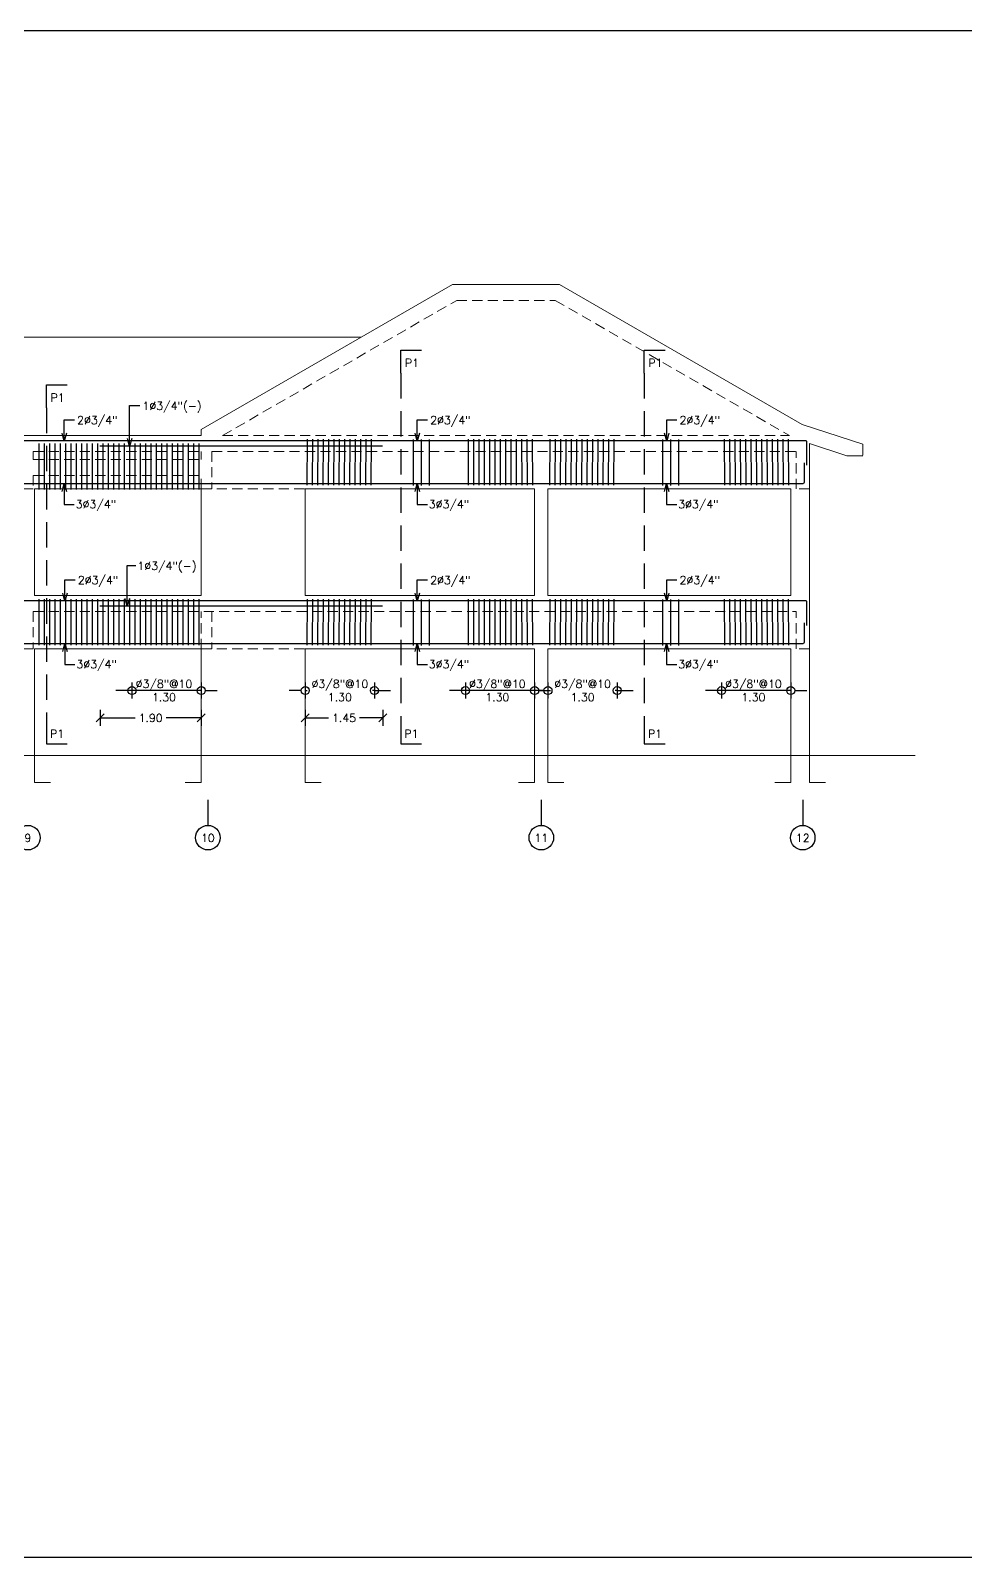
# Model space of a CAD drawing. Header units: metres. Extents: x -44 to 358, y -246 to 48.
# Drawn here: x 111.9 to 129.42, y -168.63 to -140.01 of the extents above; entities that cross this region are included whole.
import ezdxf

# ---------------------------------------------------------------- set-up
doc = ezdxf.new("R2010")
doc.units = ezdxf.units.M
doc.header["$LTSCALE"] = 0.3
doc.header["$PDMODE"] = 3
for name, pattern in [('CONTINUA', [0]), ('HIDDEN', [9.525, 6.35, -3.175]), ('HIDDEN2', [4.7625, 3.175, -1.5875])]:
    doc.linetypes.add(name, pattern=pattern)
for name, color, linetype in [('001-ACERO', 5, 'Continuous'), ('001-DIMLOSA', 4, 'Continuous'), ('001-DIMTEXTO', 4, 'Continuous'), ('001-EJES', 4, 'Continuous'), ('002-SECCION', 1, 'CONTINUA'), ('ACERO', 5, 'Continuous'), ('DIMPORTICO', 4, 'Continuous'), ('DIMTEXTO', 4, 'Continuous'), ('SECCION', 1, 'Continuous'), ('VIGA-LOSA', 1, 'Continuous')]:
    doc.layers.add(name, color=color, linetype=linetype)
doc.layers.add('Losa', color=8, linetype='HIDDEN', lineweight=18)
doc.styles.add('SIMPLEX', font='simplex_.ttf', dxfattribs={"height": 0.2})
doc.styles.add('SMPLEX', font='simplex.shx')
doc.dimstyles.new('BDIM-75', dxfattribs={"dimscale": 0.75, "dimtxt": 0.2, "dimasz": 0.2, "dimexe": 0.2, "dimexo": 0.2, "dimgap": 0.1, "dimtad": 0, "dimtih": 1, "dimtoh": 1, "dimzin": 0, "dimdsep": 46, "dimtxsty": 'SIMPLEX', "dimblk": 'OBLIQUE', "dimcen": 0.2, "dimdle": 0.2, "dimclrd": 4, "dimclre": 4, "dimclrt": 256, "dimadec": 0, "dimazin": 0, "dimtfac": 1, "dimtofl": 0, "dimtmove": 1, "dimatfit": 3, "dimldrblk": 'OPEN30', "dimfxl": 0.15, "dimtfill": 1, "dimtolj": 1, "dimtzin": 0, "dimlwd": -1, "dimlwe": -1, "dimarcsym": 0})
doc.dimstyles.new('DIM-75', dxfattribs={"dimscale": 0.75, "dimtxt": 0.2, "dimasz": 0.2, "dimexe": 0.2, "dimexo": 0.2, "dimgap": 0.1, "dimtad": 0, "dimtih": 1, "dimtoh": 1, "dimzin": 0, "dimdsep": 46, "dimtxsty": 'SMPLEX', "dimblk1": 'OBLIQUE', "dimblk2": 'OBLIQUE', "dimsah": 1, "dimcen": 0.2, "dimclrd": 4, "dimclre": 4, "dimclrt": 4, "dimadec": 0, "dimazin": 0, "dimtfac": 1, "dimtmove": 0, "dimatfit": 3, "dimldrblk": 'OBLIQUE', "dimfxl": 0.2, "dimfxlon": 1, "dimtfill": 1, "dimtolj": 1, "dimtzin": 0, "dimarcsym": 0})

# ---------------------------------------------------------------- blocks, each defined once
blk = doc.blocks.new('_OBLIQUE')
at = {"color": 0, "linetype": 'ByBlock'}
blk.add_line((-0.5, -0.5), (0.5, 0.5), dxfattribs=at)
blk = doc.blocks.new('_Open30')
at = {"color": 0, "lineweight": -2}
for p, q in [((-1, 0.27), (0, 0)), ((0, 0), (-1, -0.27)), ((0, 0), (-1, 0))]:
    blk.add_line(p, q, dxfattribs=at)
blk = doc.blocks.new('_DotBlank')
at = {"color": 0, "linetype": 'ByBlock', "lineweight": -2}
blk.add_line((-0.5, 0), (-1, 0), dxfattribs=at)
blk.add_circle((0, 0), 0.5, dxfattribs=at)
blk = doc.blocks.new('_Origin')
at = {"color": 0, "linetype": 'ByBlock', "lineweight": -2}
blk.add_line((0, 0), (-1, 0), dxfattribs=at)
blk.add_circle((0, 0), 0.5, dxfattribs=at)
blk = doc.blocks.new('*D1693')
at = {"layer": '001-DIMTEXTO', "color": 4, "lineweight": -2, "transparency": 16777216}
for p, q in [((113.801, -152.234), (113.801, -152.534)), ((115.099, -152.234), (115.099, -152.534)), ((113.651, -152.384), (113.501, -152.384)), ((115.099, -152.384), (113.801, -152.384)), ((115.249, -152.384), (115.399, -152.384))]:
    blk.add_line(p, q, dxfattribs=at)
at = {"layer": 'DEFPOINTS', "color": 0, "transparency": 16777216}
for p in [(113.801, -151.604), (115.099, -151.604), (113.801, -152.384)]:
    blk.add_point(p, dxfattribs=at)
at = {"layer": '001-DIMTEXTO', "color": 4, "lineweight": -2, "transparency": 16777216, "xscale": 0.15, "yscale": 0.15, "zscale": 0.15}
blk.add_blockref('_Origin', (113.801, -152.384), dxfattribs=at)
at = {"layer": '001-DIMTEXTO', "color": 4, "lineweight": -2, "transparency": 16777216, "xscale": 0.15, "yscale": 0.15, "zscale": 0.15, "rotation": 180}
blk.add_blockref('_DotBlank', (115.099, -152.384), dxfattribs=at)
at = {"layer": '001-DIMTEXTO', "color": 4, "transparency": 16777216, "insert": (114.4, -152.384), "char_height": 0.15, "attachment_point": 5, "style": 'SMPLEX'}
blk.add_mtext('\\A1;∅3/8"@10\\P1.30', dxfattribs=at)
blk = doc.blocks.new('*U1652')
at = {"layer": '001-ACERO'}
blk.add_line((-0.001, -0.435), (0.001, 0.428), dxfattribs=at)
blk = doc.blocks.new('*U1653')
at = {"layer": 'VIGA-LOSA', "color": 0, "linetype": 'ByBlock', "lineweight": -2, "transparency": 16777216}
for p in [(0, 0), (0.1, 0), (0.2, 0), (0.3, 0), (0.4, 0), (0.5, 0), (0.6, 0), (0.7, 0), (0.8, 0), (0.9, 0), (1, 0), (1.1, 0), (1.2, 0), (1.3, 0), (1.4, 0), (1.5, 0), (1.6, 0), (1.7, 0), (1.8, 0), (1.9, 0), (2, 0), (2.1, 0), (2.2, 0), (2.3, 0), (2.4, 0), (2.5, 0), (2.6, 0), (2.7, 0), (2.8, 0), (2.9, 0), (3, 0)]:
    blk.add_blockref('*U1652', p, dxfattribs=at)
blk = doc.blocks.new('*D1694')
at = {"layer": '001-DIMTEXTO', "color": 4, "lineweight": -2, "transparency": 16777216}
for p, q in [((113.202, -152.748), (113.202, -153.048)), ((115.099, -152.748), (115.099, -153.048)), ((113.202, -152.898), (113.861, -152.898)), ((115.099, -152.898), (114.44, -152.898))]:
    blk.add_line(p, q, dxfattribs=at)
at = {"layer": 'DEFPOINTS', "color": 0, "transparency": 16777216}
for p in [(113.202, -151.604), (115.099, -151.604), (115.099, -152.898)]:
    blk.add_point(p, dxfattribs=at)
at = {"layer": '001-DIMTEXTO', "color": 4, "lineweight": -2, "transparency": 16777216, "xscale": 0.15, "yscale": 0.15, "zscale": 0.15, "rotation": 180}
blk.add_blockref('_OBLIQUE', (113.202, -152.898), dxfattribs=at)
at = {"layer": '001-DIMTEXTO', "color": 4, "lineweight": -2, "transparency": 16777216, "xscale": 0.15, "yscale": 0.15, "zscale": 0.15}
blk.add_blockref('_OBLIQUE', (115.099, -152.898), dxfattribs=at)
at = {"layer": '001-DIMTEXTO', "color": 4, "transparency": 16777216, "insert": (114.151, -152.898), "char_height": 0.15, "attachment_point": 5, "style": 'SMPLEX', "bg_fill": 3, "box_fill_scale": 1.1, "bg_fill_color": 256, "bg_fill_true_color": 13158600, "bg_fill_transparency": 0}
blk.add_mtext('\\A1;1.90', dxfattribs=at)
blk = doc.blocks.new('*D1695')
at = {"layer": '001-DIMTEXTO', "color": 4, "lineweight": -2, "transparency": 16777216}
for p, q in [((117.049, -152.748), (117.049, -153.048)), ((118.502, -152.748), (118.502, -153.048)), ((117.049, -152.898), (117.486, -152.898)), ((118.502, -152.898), (118.065, -152.898))]:
    blk.add_line(p, q, dxfattribs=at)
at = {"layer": 'DEFPOINTS', "color": 0, "transparency": 16777216}
for p in [(117.049, -151.604), (118.502, -151.604), (118.502, -152.898)]:
    blk.add_point(p, dxfattribs=at)
at = {"layer": '001-DIMTEXTO', "color": 4, "lineweight": -2, "transparency": 16777216, "xscale": 0.15, "yscale": 0.15, "zscale": 0.15, "rotation": 180}
blk.add_blockref('_OBLIQUE', (117.049, -152.898), dxfattribs=at)
at = {"layer": '001-DIMTEXTO', "color": 4, "lineweight": -2, "transparency": 16777216, "xscale": 0.15, "yscale": 0.15, "zscale": 0.15}
blk.add_blockref('_OBLIQUE', (118.502, -152.898), dxfattribs=at)
at = {"layer": '001-DIMTEXTO', "color": 4, "transparency": 16777216, "insert": (117.776, -152.898), "char_height": 0.15, "attachment_point": 5, "style": 'SMPLEX', "bg_fill": 3, "box_fill_scale": 1.1, "bg_fill_color": 256, "bg_fill_true_color": 13158600, "bg_fill_transparency": 0}
blk.add_mtext('\\A1;1.45', dxfattribs=at)
blk = doc.blocks.new('*U1666')
at = {"layer": '001-ACERO'}
blk.add_line((-0.001, -0.435), (0.001, 0.428), dxfattribs=at)
blk = doc.blocks.new('*U1667')
at = {"layer": 'VIGA-LOSA', "color": 0, "linetype": 'ByBlock', "lineweight": -2, "transparency": 16777216}
for p in [(0, 0), (0.1, 0), (0.2, 0), (0.3, 0), (0.4, 0), (0.5, 0), (0.6, 0), (0.7, 0), (0.8, 0), (0.9, 0), (1, 0), (1.1, 0), (1.2, 0)]:
    blk.add_blockref('*U1666', p, dxfattribs=at)
blk = doc.blocks.new('*D1696')
at = {"layer": '001-DIMTEXTO', "color": 4, "lineweight": -2, "transparency": 16777216}
for p, q in [((117.049, -152.234), (117.049, -152.534)), ((118.346, -152.234), (118.346, -152.534)), ((116.899, -152.384), (116.749, -152.384)), ((117.049, -152.384), (117.087, -152.384)), ((118.346, -152.384), (118.308, -152.384)), ((118.496, -152.384), (118.646, -152.384))]:
    blk.add_line(p, q, dxfattribs=at)
at = {"layer": 'DEFPOINTS', "color": 0, "transparency": 16777216}
for p in [(117.049, -151.604), (118.346, -151.604), (118.346, -152.384)]:
    blk.add_point(p, dxfattribs=at)
at = {"layer": '001-DIMTEXTO', "color": 4, "lineweight": -2, "transparency": 16777216, "xscale": 0.15, "yscale": 0.15, "zscale": 0.15}
blk.add_blockref('_DotBlank', (117.049, -152.384), dxfattribs=at)
at = {"layer": '001-DIMTEXTO', "color": 4, "lineweight": -2, "transparency": 16777216, "xscale": 0.15, "yscale": 0.15, "zscale": 0.15, "rotation": 180}
blk.add_blockref('_Origin', (118.346, -152.384), dxfattribs=at)
at = {"layer": '001-DIMTEXTO', "color": 4, "transparency": 16777216, "insert": (117.698, -152.384), "char_height": 0.15, "attachment_point": 5, "style": 'SMPLEX'}
blk.add_mtext('\\A1;∅3/8"@10\\P1.30', dxfattribs=at)
blk = doc.blocks.new('*U1668')
at = {"layer": '001-ACERO'}
blk.add_line((-0.001, -0.435), (0.001, 0.428), dxfattribs=at)
blk = doc.blocks.new('*U1669')
at = {"layer": 'VIGA-LOSA', "color": 0, "linetype": 'ByBlock', "lineweight": -2, "transparency": 16777216}
for p in [(0, 0), (0.1, 0), (0.2, 0), (0.3, 0), (0.4, 0), (0.5, 0), (0.6, 0), (0.7, 0), (0.8, 0), (0.9, 0), (1, 0), (1.1, 0), (1.2, 0)]:
    blk.add_blockref('*U1668', p, dxfattribs=at)
blk = doc.blocks.new('*D1688')
at = {"layer": '001-DIMTEXTO', "color": 4, "lineweight": -2, "transparency": 16777216}
for p, q in [((121.599, -152.234), (121.599, -152.534)), ((122.896, -152.234), (122.896, -152.534)), ((121.449, -152.384), (121.299, -152.384)), ((121.599, -152.384), (121.637, -152.384)), ((122.896, -152.384), (122.858, -152.384)), ((123.046, -152.384), (123.196, -152.384))]:
    blk.add_line(p, q, dxfattribs=at)
at = {"layer": 'DEFPOINTS', "color": 0, "transparency": 16777216}
for p in [(121.599, -151.604), (122.896, -151.604), (122.896, -152.384)]:
    blk.add_point(p, dxfattribs=at)
at = {"layer": '001-DIMTEXTO', "color": 4, "lineweight": -2, "transparency": 16777216, "xscale": 0.15, "yscale": 0.15, "zscale": 0.15}
blk.add_blockref('_DotBlank', (121.599, -152.384), dxfattribs=at)
at = {"layer": '001-DIMTEXTO', "color": 4, "lineweight": -2, "transparency": 16777216, "xscale": 0.15, "yscale": 0.15, "zscale": 0.15, "rotation": 180}
blk.add_blockref('_Origin', (122.896, -152.384), dxfattribs=at)
at = {"layer": '001-DIMTEXTO', "color": 4, "transparency": 16777216, "insert": (122.248, -152.384), "char_height": 0.15, "attachment_point": 5, "style": 'SMPLEX'}
blk.add_mtext('\\A1;∅3/8"@10\\P1.30', dxfattribs=at)
blk = doc.blocks.new('*D1689')
at = {"layer": '001-DIMTEXTO', "color": 4, "lineweight": -2, "transparency": 16777216}
for p, q in [((124.852, -152.234), (124.852, -152.534)), ((126.149, -152.234), (126.149, -152.534)), ((124.702, -152.384), (124.552, -152.384)), ((126.149, -152.384), (124.852, -152.384)), ((126.299, -152.384), (126.449, -152.384))]:
    blk.add_line(p, q, dxfattribs=at)
at = {"layer": 'DEFPOINTS', "color": 0, "transparency": 16777216}
for p in [(124.852, -151.604), (126.149, -151.604), (124.852, -152.384)]:
    blk.add_point(p, dxfattribs=at)
at = {"layer": '001-DIMTEXTO', "color": 4, "lineweight": -2, "transparency": 16777216, "xscale": 0.15, "yscale": 0.15, "zscale": 0.15}
blk.add_blockref('_Origin', (124.852, -152.384), dxfattribs=at)
at = {"layer": '001-DIMTEXTO', "color": 4, "lineweight": -2, "transparency": 16777216, "xscale": 0.15, "yscale": 0.15, "zscale": 0.15, "rotation": 180}
blk.add_blockref('_DotBlank', (126.149, -152.384), dxfattribs=at)
at = {"layer": '001-DIMTEXTO', "color": 4, "transparency": 16777216, "insert": (125.45, -152.384), "char_height": 0.15, "attachment_point": 5, "style": 'SMPLEX'}
blk.add_mtext('\\A1;∅3/8"@10\\P1.30', dxfattribs=at)
blk = doc.blocks.new('*U1651')
at = {"layer": '001-ACERO'}
blk.add_line((-0.001, -0.435), (0.001, 0.428), dxfattribs=at)
blk = doc.blocks.new('*U1672')
at = {"layer": 'VIGA-LOSA', "color": 0, "linetype": 'ByBlock', "lineweight": -2, "transparency": 16777216}
for p in [(0, 0), (0.1, 0), (0.2, 0), (0.3, 0), (0.4, 0), (0.5, 0), (0.6, 0), (0.7, 0), (0.8, 0), (0.9, 0), (1, 0), (1.1, 0), (1.2, 0)]:
    blk.add_blockref('*U1651', p, dxfattribs=at)
blk = doc.blocks.new('*D1690')
at = {"layer": '001-DIMTEXTO', "color": 4, "lineweight": -2, "transparency": 16777216}
for p, q in [((120.052, -152.234), (120.052, -152.534)), ((121.349, -152.234), (121.349, -152.534)), ((119.902, -152.384), (119.752, -152.384)), ((121.349, -152.384), (120.052, -152.384)), ((121.499, -152.384), (121.649, -152.384))]:
    blk.add_line(p, q, dxfattribs=at)
at = {"layer": 'DEFPOINTS', "color": 0, "transparency": 16777216}
for p in [(120.052, -151.604), (121.349, -151.604), (120.052, -152.384)]:
    blk.add_point(p, dxfattribs=at)
at = {"layer": '001-DIMTEXTO', "color": 4, "lineweight": -2, "transparency": 16777216, "xscale": 0.15, "yscale": 0.15, "zscale": 0.15}
blk.add_blockref('_Origin', (120.052, -152.384), dxfattribs=at)
at = {"layer": '001-DIMTEXTO', "color": 4, "lineweight": -2, "transparency": 16777216, "xscale": 0.15, "yscale": 0.15, "zscale": 0.15, "rotation": 180}
blk.add_blockref('_DotBlank', (121.349, -152.384), dxfattribs=at)
at = {"layer": '001-DIMTEXTO', "color": 4, "transparency": 16777216, "insert": (120.65, -152.384), "char_height": 0.15, "attachment_point": 5, "style": 'SMPLEX'}
blk.add_mtext('\\A1;∅3/8"@10\\P1.30', dxfattribs=at)
blk = doc.blocks.new('*U1673')
at = {"layer": '001-ACERO'}
blk.add_line((-0.001, -0.435), (0.001, 0.428), dxfattribs=at)
blk = doc.blocks.new('*U1674')
at = {"layer": 'VIGA-LOSA', "color": 0, "linetype": 'ByBlock', "lineweight": -2, "transparency": 16777216}
for p in [(0, 0), (0.1, 0), (0.2, 0), (0.3, 0), (0.4, 0), (0.5, 0), (0.6, 0), (0.7, 0), (0.8, 0), (0.9, 0), (1, 0), (1.1, 0), (1.2, 0)]:
    blk.add_blockref('*U1673', p, dxfattribs=at)
blk = doc.blocks.new('*U1662')
at = {"layer": '001-ACERO'}
blk.add_line((-0.001, -0.685), (0.001, 0.175), dxfattribs=at)
blk = doc.blocks.new('*U1663')
at = {"layer": 'VIGA-LOSA', "color": 0, "linetype": 'ByBlock', "lineweight": -2, "transparency": 16777216}
for p in [(0, 0), (0.15, 0), (0.3, 0)]:
    blk.add_blockref('*U1662', p, dxfattribs=at)
blk = doc.blocks.new('*U1664')
at = {"layer": '001-ACERO'}
blk.add_line((-0.001, -0.685), (0.001, 0.175), dxfattribs=at)
blk = doc.blocks.new('*U1665')
at = {"layer": 'VIGA-LOSA', "color": 0, "linetype": 'ByBlock', "lineweight": -2, "transparency": 16777216}
for p in [(0, 0), (0.15, 0), (0.3, 0)]:
    blk.add_blockref('*U1664', p, dxfattribs=at)
blk = doc.blocks.new('*U1682')
at = {"layer": '001-ACERO'}
blk.add_line((-0.001, -0.435), (0.001, 0.428), dxfattribs=at)
blk = doc.blocks.new('*U1683')
at = {"layer": 'VIGA-LOSA', "color": 0, "linetype": 'ByBlock', "lineweight": -2, "transparency": 16777216}
for p in [(0, 0), (0.1, 0), (0.2, 0), (0.3, 0), (0.4, 0), (0.5, 0), (0.6, 0), (0.7, 0), (0.8, 0), (0.9, 0), (1, 0), (1.1, 0), (1.2, 0), (1.3, 0), (1.4, 0), (1.5, 0), (1.6, 0), (1.7, 0), (1.8, 0), (1.9, 0), (2, 0), (2.1, 0), (2.2, 0), (2.3, 0), (2.4, 0), (2.5, 0), (2.6, 0), (2.7, 0), (2.8, 0), (2.9, 0), (3, 0)]:
    blk.add_blockref('*U1682', p, dxfattribs=at)
blk = doc.blocks.new('*U1675')
at = {"layer": '001-ACERO'}
blk.add_line((-0.001, -0.435), (0.001, 0.428), dxfattribs=at)
blk = doc.blocks.new('*U1676')
at = {"layer": 'VIGA-LOSA', "color": 0, "linetype": 'ByBlock', "lineweight": -2, "transparency": 16777216}
for p in [(0, 0), (0.1, 0), (0.2, 0), (0.3, 0), (0.4, 0), (0.5, 0), (0.6, 0), (0.7, 0), (0.8, 0), (0.9, 0), (1, 0), (1.1, 0), (1.2, 0)]:
    blk.add_blockref('*U1675', p, dxfattribs=at)
blk = doc.blocks.new('*U1677')
at = {"layer": '001-ACERO'}
blk.add_line((-0.001, -0.435), (0.001, 0.428), dxfattribs=at)
blk = doc.blocks.new('*U1678')
at = {"layer": 'VIGA-LOSA', "color": 0, "linetype": 'ByBlock', "lineweight": -2, "transparency": 16777216}
for p in [(0, 0), (0.1, 0), (0.2, 0), (0.3, 0), (0.4, 0), (0.5, 0), (0.6, 0), (0.7, 0), (0.8, 0), (0.9, 0), (1, 0), (1.1, 0), (1.2, 0)]:
    blk.add_blockref('*U1677', p, dxfattribs=at)
blk = doc.blocks.new('*U1681')
at = {"layer": '001-ACERO'}
blk.add_line((-0.001, -0.435), (0.001, 0.428), dxfattribs=at)
blk = doc.blocks.new('*U1684')
at = {"layer": 'VIGA-LOSA', "color": 0, "linetype": 'ByBlock', "lineweight": -2, "transparency": 16777216}
for p in [(0, 0), (0.1, 0), (0.2, 0), (0.3, 0), (0.4, 0), (0.5, 0), (0.6, 0), (0.7, 0), (0.8, 0), (0.9, 0), (1, 0), (1.1, 0), (1.2, 0)]:
    blk.add_blockref('*U1681', p, dxfattribs=at)
blk = doc.blocks.new('*U1685')
at = {"layer": '001-ACERO'}
blk.add_line((-0.001, -0.435), (0.001, 0.428), dxfattribs=at)
blk = doc.blocks.new('*U1686')
at = {"layer": 'VIGA-LOSA', "color": 0, "linetype": 'ByBlock', "lineweight": -2, "transparency": 16777216}
for p in [(0, 0), (0.1, 0), (0.2, 0), (0.3, 0), (0.4, 0), (0.5, 0), (0.6, 0), (0.7, 0), (0.8, 0), (0.9, 0), (1, 0), (1.1, 0), (1.2, 0)]:
    blk.add_blockref('*U1685', p, dxfattribs=at)
blk = doc.blocks.new('*U1658')
at = {"layer": '001-ACERO'}
blk.add_line((-0.001, -0.685), (0.001, 0.175), dxfattribs=at)
blk = doc.blocks.new('*U1659')
at = {"layer": 'VIGA-LOSA', "color": 0, "linetype": 'ByBlock', "lineweight": -2, "transparency": 16777216}
for p in [(0, 0), (0.15, 0), (0.3, 0)]:
    blk.add_blockref('*U1658', p, dxfattribs=at)
blk = doc.blocks.new('*U1660')
at = {"layer": '001-ACERO'}
blk.add_line((-0.001, -0.685), (0.001, 0.175), dxfattribs=at)
blk = doc.blocks.new('*U1661')
at = {"layer": 'VIGA-LOSA', "color": 0, "linetype": 'ByBlock', "lineweight": -2, "transparency": 16777216}
for p in [(0, 0), (0.15, 0), (0.3, 0)]:
    blk.add_blockref('*U1660', p, dxfattribs=at)
blk = doc.blocks.new('*U933')
at = {"color": 8, "linetype": 'HIDDEN2', "ltscale": 0.5}
blk.add_line((0, 3.076), (0, -3.444), dxfattribs=at)
at = {"color": 6, "linetype": 'CONTINUA'}
for points in [[(0, 3.076), (0, 3.507), (0.391, 3.507)], [(0, -3.444), (0, -3.875), (0.391, -3.875)]]:
    blk.add_lwpolyline(points, dxfattribs=at)
at = {"color": 4, "style": 'SMPLEX'}
for tag, p in [('P##', (0.078, 3.19)), ('P#', (0.069, -3.76))]:
    blk.add_attdef(tag, p, '', height=0.15, dxfattribs=at)
blk = doc.blocks.new('*U1638')
at = {"color": 8, "linetype": 'HIDDEN2', "ltscale": 0.5}
blk.add_line((0, 2.425), (0, -3.444), dxfattribs=at)
at = {"color": 6, "linetype": 'CONTINUA'}
for points in [[(0, 2.425), (0, 2.856), (0.391, 2.856)], [(0, -3.444), (0, -3.875), (0.391, -3.875)]]:
    blk.add_lwpolyline(points, dxfattribs=at)
at = {"color": 4, "style": 'SMPLEX'}
for tag, p in [('P##', (0.078, 2.539)), ('P#', (0.069, -3.76))]:
    blk.add_attdef(tag, p, '', height=0.15, dxfattribs=at)

msp = doc.modelspace()

# ---------------------------------------------------------------- linework, layer by layer
at = {"layer": '001-EJES', "color": 1, "ltscale": 0.02}
for p, q in [((115.2240298, -154.4336038), (115.2240298, -154.9118178)), ((121.4740298, -154.4336038), (121.4740298, -154.9118178)), ((126.3740298, -154.4336038), (126.3740298, -154.9118178))]:
    msp.add_line(p, q, dxfattribs=at)
at = {"layer": '001-EJES', "color": 1}
for centre in [(111.8490298, -155.1418477), (115.2240298, -155.1418477), (121.4740298, -155.1418477), (126.3740298, -155.1418477)]:
    msp.add_circle(centre, 0.2300299, dxfattribs=at)
at = {"layer": '002-SECCION', "lineweight": 0}
for p, q in [((100.6490298, -147.6040788), (115.098871, -147.6040788)), ((126.4990298, -154.1060475), (126.4990298, -147.7546072)), ((127.199129, -147.9820832), (127.4990301, -147.9820829)), ((111.9740298, -148.6040788), (115.098871, -148.6040788)), ((111.9740298, -150.6040788), (111.9740298, -148.6040788)), ((115.098871, -150.6040788), (115.098871, -148.6040788)), ((117.048871, -150.6040788), (117.048871, -148.6040788)), ((117.048871, -148.6040788), (121.3490298, -148.6040788)), ((121.3490298, -150.6040788), (121.3490298, -148.6040788)), ((121.5990298, -150.6040788), (121.5990298, -148.6040788)), ((121.5990298, -148.6040788), (126.1490298, -148.6040788)), ((126.1490298, -150.6040788), (126.1490298, -148.6040788)), ((111.9740298, -150.6040788), (115.098871, -150.6040788)), ((117.048871, -150.6040788), (121.3490298, -150.6040788)), ((121.5990298, -150.6040788), (126.1490298, -150.6040788)), ((111.9740298, -151.6040788), (115.098871, -151.6040788)), ((111.9740298, -154.1060475), (111.9740298, -151.6040788)), ((115.098871, -154.1060475), (115.098871, -151.6040788)), ((117.048871, -151.6040788), (121.3490298, -151.6040788)), ((117.048871, -154.1060475), (117.048871, -151.6040788)), ((121.3490298, -154.1060475), (121.3490298, -151.6040788)), ((121.5990298, -151.6040788), (126.1490298, -151.6040788)), ((121.5990298, -154.1060475), (121.5990298, -151.6040788)), ((126.1490298, -154.1060475), (126.1490298, -151.6040788)), ((111.9740298, -154.1060475), (112.2740298, -154.1060475)), ((114.798871, -154.1060475), (115.098871, -154.1060475)), ((117.048871, -154.1060475), (117.348871, -154.1060475)), ((121.0490298, -154.1060475), (121.3490298, -154.1060475)), ((121.5990298, -154.1060475), (121.8990298, -154.1060475)), ((125.8490298, -154.1060475), (126.1490298, -154.1060475)), ((126.4990298, -154.1060475), (126.7990298, -154.1060475))]:
    msp.add_line(p, q, dxfattribs=at)
for points in [[(115.098871, -147.4885323), (119.8078502, -144.7698019), (121.8170292, -144.7698019), (126.3651803, -147.3956782), (127.4990299, -147.7640882), (127.4990301, -147.9743808)], [(115.098871, -147.6040788), (115.098871, -147.4885323)], [(126.4990298, -147.7546072), (127.199129, -147.9820832)]]:
    msp.add_lwpolyline(points, dxfattribs=at)
at = {"layer": 'ACERO'}
for points in [[(126.438181, -147.7040788), (100.8129265, -147.7040788, 0.1507257483), (100.8016601, -147.707554, 0.1507257483)], [(126.438181, -147.7040788, -0.2480042517), (126.4469146, -147.7206036), (126.4469146, -148.1618668)], [(126.401811, -148.1170554), (126.4003149, -148.484551, -0.4073149712), (126.3803204, -148.5040788)], [(126.438181, -150.7040788), (100.8129265, -150.7040788, 0.1507257483), (100.8016601, -150.707554, 0.1507257483)], [(126.438181, -150.7040788, -0.2480042517), (126.4469146, -150.7206036), (126.4469146, -151.1618668)], [(126.401811, -151.1170554), (126.4003149, -151.484551, -0.4073149712), (126.3803204, -151.5040788)]]:
    msp.add_lwpolyline(points, format="xyb", dxfattribs=at)
at = {"layer": 'ACERO', "color": 6}
for points in [[(118.4957972, -147.8040788), (113.1957972, -147.8040788)], [(118.4957972, -150.8040788), (113.1957972, -150.8040788)]]:
    msp.add_lwpolyline(points, dxfattribs=at)
at = {"layer": 'ACERO'}
for points in [[(100.8595207, -148.5040788), (126.3803204, -148.5040788)], [(100.8595207, -151.5040788), (126.3803204, -151.5040788)]]:
    msp.add_lwpolyline(points, dxfattribs=at)
at = {"layer": 'DIMTEXTO'}
msp.add_lwpolyline([(-5.0701956, -140.0118319), (167.0422281, -140.0118319), (167.0422281, -168.6345631), (-5.0701956, -168.6345631)], close=True, dxfattribs=at)
at = {"layer": 'Losa', "linetype": 'CONTINUA', "lineweight": 0, "ltscale": 0.1}
msp.add_line((118.0957694, -145.7582722), (103.3490298, -145.7582722), dxfattribs=at)
at = {"layer": 'Losa', "lineweight": 0, "ltscale": 0.1}
for p, q in [((115.4987386, -147.6040788), (126.1261407, -147.6040788)), ((111.9490298, -147.9040788), (115.098871, -147.9040788)), ((115.298871, -147.9040788), (126.2490298, -147.9040788)), ((111.9490298, -148.0518458), (115.098871, -148.0518458)), ((111.9490298, -148.3518458), (115.098871, -148.3518458)), ((115.098871, -148.6040788), (117.048871, -148.6040788)), ((111.9490298, -150.9040788), (126.2490298, -150.9040788)), ((115.098871, -151.6040788), (117.048871, -151.6040788))]:
    msp.add_line(p, q, dxfattribs=at)
for points in [[(115.4987386, -147.6040788), (119.888235, -145.0698019), (121.7366444, -145.0698019), (126.1261407, -147.6040788)], [(111.9490298, -148.3518458), (111.9490298, -148.6040788), (111.7490298, -148.6040788), (111.7490298, -147.9040788)], [(111.9490298, -147.9040788), (111.9490298, -148.0518458)], [(115.298871, -147.9040788), (115.298871, -148.6040788), (115.098871, -148.6040788), (115.098871, -148.3518458)], [(115.098871, -148.0518458), (115.098871, -147.9040788)], [(126.4990298, -147.9040788), (126.4990298, -148.6040788), (126.2490298, -148.6040788), (126.2490298, -147.9040788)], [(111.9490298, -150.9040788), (111.9490298, -151.6040788), (111.7490298, -151.6040788), (111.7490298, -150.9040788)], [(126.4990298, -150.9040788), (126.4990298, -151.6040788), (126.2490298, -151.6040788), (126.2490298, -150.9040788)]]:
    msp.add_lwpolyline(points, dxfattribs=at)
at = {"layer": 'SECCION', "color": 8, "lineweight": 0, "ltscale": 0.0003}
msp.add_line((99.2746719, -153.6040788), (128.4812943, -153.6040788), dxfattribs=at)

# ---------------------------------------------------------------- block references
for name, p in [('*U933', (118.8381039, -149.5077944)), ('*U933', (123.4045906, -149.5077944)), ('*U1638', (112.1955848, -149.5077944))]:
    msp.add_blockref(name, p).add_auto_attribs({'P#': 'P1', 'P##': 'P1'})
at = {"layer": 'VIGA-LOSA'}
for name, p in [('*U1676', (117.0869713, -148.1010377)), ('*U1659', (119.0773269, -147.8530065)), ('*U1678', (121.63713, -148.1010377)), ('*U1661', (123.7524063, -147.8530065)), ('*U1663', (119.0773269, -150.8530065)), ('*U1669', (121.63713, -151.1010377)), ('*U1665', (123.7524063, -150.8530065))]:
    msp.add_blockref(name, p, dxfattribs=at)
at = {"layer": 'VIGA-LOSA', "xscale": -1}
for name, p in [('*U1686', (121.3109295, -148.1010377)), ('*U1684', (126.1109295, -148.1010377)), ('*U1683', (115.0607708, -148.1785029)), ('*U1653', (115.0607708, -151.1010377)), ('*U1674', (121.3109295, -151.1010377)), ('*U1672', (126.1109295, -151.1010377))]:
    msp.add_blockref(name, p, dxfattribs=at)

# ---------------------------------------------------------------- texts
at = {"layer": 'DIMPORTICO', "color": 4, "style": 'SMPLEX'}
for s, p in [('1∅3/4"(-)', (113.9988628, -147.1231198)), ('2∅3/4"', (112.7731008, -147.3901443)), ('2∅3/4"', (119.3912441, -147.3901443)), ('2∅3/4"', (124.0663235, -147.3901443)), ('3∅3/4"', (112.7470287, -148.9666553)), ('3∅3/4"', (119.365172, -148.9666553)), ('3∅3/4"', (124.0402514, -148.9666553)), ('1∅3/4"(-)', (113.9035568, -150.1231198)), ('2∅3/4"', (112.7863879, -150.3901443)), ('2∅3/4"', (119.3912441, -150.3901443)), ('2∅3/4"', (124.0663235, -150.3901443)), ('3∅3/4"', (112.7603158, -151.9666553)), ('3∅3/4"', (119.365172, -151.9666553)), ('3∅3/4"', (124.0402514, -151.9666553))]:
    msp.add_text(s, height=0.15, rotation=360, dxfattribs=at).set_placement(p)

# ---------------------------------------------------------------- dimensions: what is measured, and where the dimension line sits
at = {"layer": '001-DIMTEXTO'}
for base, p1, p2, picture, middle in [((113.8014933, -152.3841377), (115.098871, -151.6040788), (113.8014933, -151.6040788), '*D1693', (114.4001822, -152.3841377)), ((120.0516521, -152.3841377), (121.3490298, -151.6040788), (120.0516521, -151.6040788), '*D1690', (120.6503409, -152.3841377)), ((124.8516521, -152.3841377), (126.1490298, -151.6040788), (124.8516521, -151.6040788), '*D1689', (125.4503409, -152.3841377))]:
    dim = msp.add_linear_dim(base=base, p1=p1, p2=p2, angle=180, text='∅3/8"@10\\P<>', dimstyle='DIM-75', override={"dimblk1": 'DotBlank', "dimblk2": 'Origin', "dimtfill": 0}, dxfattribs=at)
    dim.commit()
    dim.dimension.update_dxf_attribs({"geometry": picture, "text_midpoint": middle, "dimtype": 160})
dim = msp.add_linear_dim(base=(122.8964075, -152.3841377), p1=(121.5990298, -151.6040788), p2=(122.8964075, -151.6040788), text='∅3/8"@10\\P<>', dimstyle='DIM-75', override={"dimblk1": 'DotBlank', "dimblk2": 'Origin', "dimtfill": 0}, dxfattribs=at)
dim.commit()
dim.dimension.update_dxf_attribs({"geometry": '*D1688', "text_midpoint": (122.2477186, -152.3841377), "dimtype": 160})

# ---------------------------------------------------------------- leaders
at = {"layer": '001-DIMLOSA', "lineweight": 0}
for points in [[(113.7568916, -147.8064448), (113.7568916, -147.0428193), (113.9459022, -147.0428193)], [(112.5311295, -147.7064448), (112.5311295, -147.3098438), (112.7201402, -147.3098438)], [(119.1492729, -147.7064448), (119.1492729, -147.3098438), (119.3382835, -147.3098438)], [(123.8243523, -147.7064448), (123.8243523, -147.3098438), (124.0133629, -147.3098438)], [(112.5301958, -148.5038198), (112.5301958, -148.8946928), (112.7192064, -148.8946928)], [(119.1483391, -148.5038198), (119.1483391, -148.8946928), (119.3373497, -148.8946928)], [(123.8234185, -148.5038198), (123.8234185, -148.8946928), (124.0124291, -148.8946928)], [(113.7118179, -150.8064448), (113.7118179, -150.0428193), (113.8721246, -150.0428193)], [(112.5444167, -150.7064448), (112.5444167, -150.3098438), (112.7334273, -150.3098438)], [(119.1492729, -150.7064448), (119.1492729, -150.3098438), (119.3382835, -150.3098438)], [(123.8243523, -150.7064448), (123.8243523, -150.3098438), (124.0133629, -150.3098438)], [(112.5434829, -151.5038198), (112.5434829, -151.8946928), (112.7324935, -151.8946928)], [(119.1483391, -151.5038198), (119.1483391, -151.8946928), (119.3373497, -151.8946928)], [(123.8234185, -151.5038198), (123.8234185, -151.8946928), (124.0124291, -151.8946928)]]:
    msp.add_leader(points, dimstyle='BDIM-75', override={"dimgap": 0.1, "dimtad": 0}, dxfattribs=at)

# ---------------------------------------------------------------- next in the draw order: texts
at = {"layer": '001-EJES', "color": 4, "ltscale": 0.02, "char_height": 0.15, "attachment_point": 5, "style": 'SMPLEX', "bg_fill": 3, "box_fill_scale": 1.25, "bg_fill_color": 256, "bg_fill_true_color": 13158600, "bg_fill_transparency": 0}
for s, insert in [('9', (111.8477072, -155.1478224)), ('10', (115.2227072, -155.1478224)), ('12', (126.3727072, -155.1478224))]:
    msp.add_mtext(s, dxfattribs=dict(at, insert=insert))
at = {"layer": '001-EJES', "color": 4, "ltscale": 0.02, "insert": (121.4727072, -155.1478224), "char_height": 0.15, "width": 0.1, "attachment_point": 5, "style": 'SMPLEX', "bg_fill": 3, "box_fill_scale": 1.25, "bg_fill_color": 256, "bg_fill_true_color": 13158600, "bg_fill_transparency": 0}
msp.add_mtext('11', dxfattribs=at)

# ---------------------------------------------------------------- next in the draw order: dimensions: what is measured, and where the dimension line sits
at = {"layer": '001-DIMTEXTO'}
for base, p1, p2, picture, middle in [((115.098871, -152.8978294), (113.2022573, -151.6040788), (115.098871, -151.6040788), '*D1694', (114.1505641, -152.8978294)), ((118.5022573, -152.8978294), (117.048871, -151.6040788), (118.5022573, -151.6040788), '*D1695', (117.7755641, -152.8978294))]:
    dim = msp.add_linear_dim(base=base, p1=p1, p2=p2, dimstyle='DIM-75', dxfattribs=at)
    dim.commit()
    dim.dimension.update_dxf_attribs({"geometry": picture, "text_midpoint": middle})

# ---------------------------------------------------------------- next in the draw order: linework, layer by layer
at = {"layer": 'Losa', "lineweight": 0, "ltscale": 0.1}
msp.add_lwpolyline([(115.298871, -150.9040788), (115.298871, -151.6040788), (115.098871, -151.6040788), (115.098871, -150.9040788)], dxfattribs=at)

# ---------------------------------------------------------------- next in the draw order: block references
at = {"layer": 'VIGA-LOSA'}
msp.add_blockref('*U1667', (117.0869713, -151.1010377), dxfattribs=at)

# ---------------------------------------------------------------- next in the draw order: dimensions: what is measured, and where the dimension line sits
at = {"layer": '001-DIMTEXTO'}
dim = msp.add_linear_dim(base=(118.3462487, -152.3841377), p1=(117.048871, -151.6040788), p2=(118.3462487, -151.6040788), text='∅3/8"@10\\P<>', dimstyle='DIM-75', override={"dimblk1": 'DotBlank', "dimblk2": 'Origin', "dimtfill": 0}, dxfattribs=at)
dim.commit()
dim.dimension.update_dxf_attribs({"geometry": '*D1696', "text_midpoint": (117.6975599, -152.3841377), "dimtype": 160})

doc.saveas('drawing.dxf')
